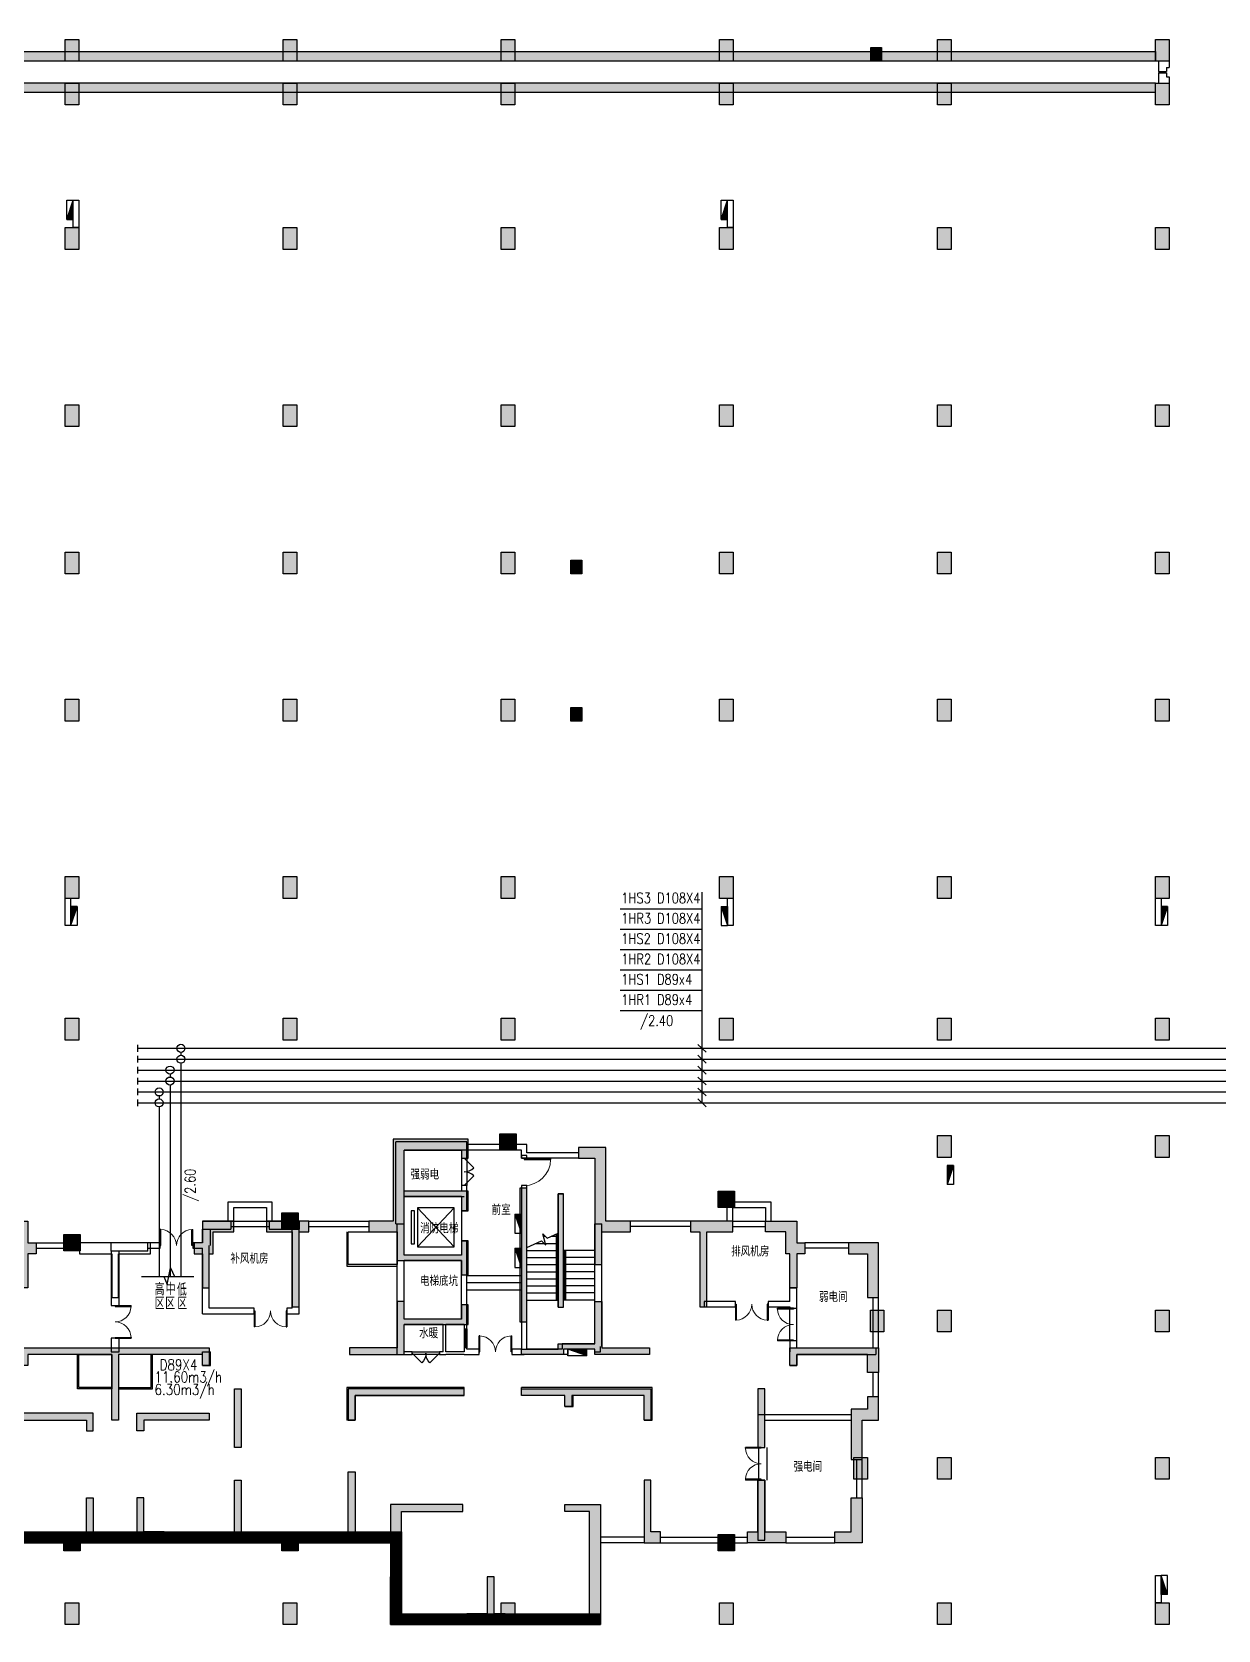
# Model space of a CAD drawing. Extents: x -1348811 to 123514, y -640545 to 749356.
# Drawn here: x -52104 to -8603, y 201427 to 260032 of the extents above; entities that cross this region are included whole.
import ezdxf

# ---------------------------------------------------------------- set-up
doc = ezdxf.new("R2010")
doc.units = 0
doc.header["$LTSCALE"] = 10
doc.header["$MEASUREMENT"] = 0
doc.linetypes.add('DASH', pattern=[0.35, 0.25, -0.1])
doc.layers.get('0').update_dxf_attribs({"linetype": 'CONTINUOUS'})
for name, color, linetype in [('ac-heat-gs', 9, 'CONTINUOUS'), ('AC-PIPE-DIM1', 20, 'CONTINUOUS'), ('COLU', 1, 'CONTINUOUS'), ('COLU_HATCH', 252, 'CONTINUOUS'), ('DIM_SYMB', 3, 'CONTINUOUS'), ('dxsqt', 1, 'CONTINUOUS'), ('jlq', 1, 'CONTINUOUS'), ('JPS-J-0', 6, 'CONTINUOUS'), ('JPS-WALL', 7, 'CONTINUOUS'), ('JPS-X-TEXT', 1, 'CONTINUOUS'), ('JPS-XHS', 7, 'CONTINUOUS'), ('jz', 121, 'CONTINUOUS'), ('PUB_HATCH', 9, 'CONTINUOUS'), ('STAIR', 9, 'CONTINUOUS'), ('TEXT', 7, 'CONTINUOUS'), ('wall', 8, 'CONTINUOUS'), ('WINDOW', 4, 'CONTINUOUS'), ('防火分区', 6, 'CONTINUOUS')]:
    doc.layers.add(name, color=color, linetype=linetype)
doc.layers.get('防火分区').off()
doc.styles.add('AC-TXT', font='tj-romans1.shx', dxfattribs={"width": 0.8})
doc.styles.add('K-HZ', font='tj-romans1.shx', dxfattribs={"width": 0.8, "bigfont": 'tj-hztxt1.shx'})
doc.styles.add('TEXT', font='tjromans.shx', dxfattribs={"width": 0.8, "height": 400, "bigfont": 'tjhztxt.shx'})

# ---------------------------------------------------------------- blocks, each defined once
blk = doc.blocks.new('zw')
at = {"layer": 'COLU_HATCH'}
for points in [[(23950, -88900), (24450, -88900), (24450, -89700), (23950, -89700)], [(31950, -88900), (32450, -88900), (32450, -89700), (31950, -89700)], [(39950, -88900), (40450, -88900), (40450, -89700), (39950, -89700)], [(47950, -88900), (48450, -88900), (48450, -89700), (47950, -89700)], [(55950, -88900), (56450, -88900), (56450, -89700), (55950, -89700)], [(63950, -88900), (64450, -88900), (64450, -89700), (63950, -89700)], [(53500, -89200), (53900, -89200), (53900, -89700), (53500, -89700)], [(23950, -90500), (24450, -90500), (24450, -91300), (23950, -91300)], [(31950, -90500), (32450, -90500), (32450, -91300), (31950, -91300)], [(39950, -90500), (40450, -90500), (40450, -91300), (39950, -91300)], [(47950, -90500), (48450, -90500), (48450, -91300), (47950, -91300)], [(55950, -90500), (56450, -90500), (56450, -91300), (55950, -91300)], [(63950, -90500), (64450, -90500), (64450, -91300), (63950, -91300)], [(23950, -95800), (24450, -95800), (24450, -96600), (23950, -96600)], [(31950, -95800), (32450, -95800), (32450, -96600), (31950, -96600)], [(39950, -95800), (40450, -95800), (40450, -96600), (39950, -96600)], [(47950, -95800), (48450, -95800), (48450, -96600), (47950, -96600)], [(55950, -95800), (56450, -95800), (56450, -96600), (55950, -96600)], [(63950, -95800), (64450, -95800), (64450, -96600), (63950, -96600)], [(23950, -102300), (24450, -102300), (24450, -103100), (23950, -103100)], [(31950, -102300), (32450, -102300), (32450, -103100), (31950, -103100)], [(39950, -102300), (40450, -102300), (40450, -103100), (39950, -103100)], [(47950, -102300), (48450, -102300), (48450, -103100), (47950, -103100)], [(55950, -102300), (56450, -102300), (56450, -103100), (55950, -103100)], [(63950, -102300), (64450, -102300), (64450, -103100), (63950, -103100)], [(23950, -107700), (24450, -107700), (24450, -108500), (23950, -108500)], [(31950, -107700), (32450, -107700), (32450, -108500), (31950, -108500)], [(39950, -107700), (40450, -107700), (40450, -108500), (39950, -108500)], [(47950, -107700), (48450, -107700), (48450, -108500), (47950, -108500)], [(55950, -107700), (56450, -107700), (56450, -108500), (55950, -108500)], [(63950, -107700), (64450, -107700), (64450, -108500), (63950, -108500)], [(42500, -108000), (42900, -108000), (42900, -108500), (42500, -108500)], [(23950, -113100), (24450, -113100), (24450, -113900), (23950, -113900)], [(31950, -113100), (32450, -113100), (32450, -113900), (31950, -113900)], [(39950, -113100), (40450, -113100), (40450, -113900), (39950, -113900)], [(47950, -113100), (48450, -113100), (48450, -113900), (47950, -113900)], [(55950, -113100), (56450, -113100), (56450, -113900), (55950, -113900)], [(63950, -113100), (64450, -113100), (64450, -113900), (63950, -113900)], [(42500, -113400), (42900, -113400), (42900, -113900), (42500, -113900)], [(23950, -119600), (24450, -119600), (24450, -120400), (23950, -120400)], [(31950, -119600), (32450, -119600), (32450, -120400), (31950, -120400)], [(39950, -119600), (40450, -119600), (40450, -120400), (39950, -120400)], [(47950, -119600), (48450, -119600), (48450, -120400), (47950, -120400)], [(55950, -119600), (56450, -119600), (56450, -120400), (55950, -120400)], [(63950, -119600), (64450, -119600), (64450, -120400), (63950, -120400)], [(23950, -124800), (24450, -124800), (24450, -125600), (23950, -125600)], [(31950, -124800), (32450, -124800), (32450, -125600), (31950, -125600)], [(39950, -124800), (40450, -124800), (40450, -125600), (39950, -125600)], [(47950, -124800), (48450, -124800), (48450, -125600), (47950, -125600)], [(55950, -124800), (56450, -124800), (56450, -125600), (55950, -125600)], [(63950, -124800), (64450, -124800), (64450, -125600), (63950, -125600)], [(39900, -129033), (40500, -129033), (40500, -129633), (39900, -129633)], [(55950, -129100), (56450, -129100), (56450, -129900), (55950, -129900)], [(63950, -129100), (64450, -129100), (64450, -129900), (63950, -129900)], [(47900, -131133), (48500, -131133), (48500, -131733), (47900, -131733)], [(31900, -131933), (32500, -131933), (32500, -132533), (31900, -132533)], [(23900, -132733), (24500, -132733), (24500, -133333), (23900, -133333)], [(53486, -135500), (53986, -135500), (53986, -136300), (53486, -136300)], [(55950, -135500), (56450, -135500), (56450, -136300), (55950, -136300)], [(63950, -135500), (64450, -135500), (64450, -136300), (63950, -136300)], [(52886, -140900), (53386, -140900), (53386, -141700), (52886, -141700)], [(55950, -140900), (56450, -140900), (56450, -141700), (55950, -141700)], [(63950, -140900), (64450, -140900), (64450, -141700), (63950, -141700)], [(23900, -143733), (24500, -143733), (24500, -144333), (23900, -144333)], [(31900, -143733), (32500, -143733), (32500, -144333), (31900, -144333)], [(47900, -143733), (48500, -143733), (48500, -144333), (47900, -144333)], [(23950, -146233), (24450, -146233), (24450, -147033), (23950, -147033)], [(31950, -146233), (32450, -146233), (32450, -147033), (31950, -147033)], [(39950, -146233), (40450, -146233), (40450, -147033), (39950, -147033)], [(47950, -146233), (48450, -146233), (48450, -147033), (47950, -147033)], [(55950, -146233), (56450, -146233), (56450, -147033), (55950, -147033)], [(63950, -146233), (64450, -146233), (64450, -147033), (63950, -147033)]]:
    blk.add_hatch(color=256, dxfattribs=at).paths.add_polyline_path(points)
at = {"layer": 'COLU'}
for points in [[(23950, -88900), (24450, -88900), (24450, -89700), (23950, -89700)], [(31950, -88900), (32450, -88900), (32450, -89700), (31950, -89700)], [(39950, -88900), (40450, -88900), (40450, -89700), (39950, -89700)], [(47950, -88900), (48450, -88900), (48450, -89700), (47950, -89700)], [(55950, -88900), (56450, -88900), (56450, -89700), (55950, -89700)], [(63950, -88900), (64450, -88900), (64450, -89700), (63950, -89700)], [(53500, -89200), (53900, -89200), (53900, -89700), (53500, -89700)], [(23950, -90500), (24450, -90500), (24450, -91300), (23950, -91300)], [(31950, -90500), (32450, -90500), (32450, -91300), (31950, -91300)], [(39950, -90500), (40450, -90500), (40450, -91300), (39950, -91300)], [(47950, -90500), (48450, -90500), (48450, -91300), (47950, -91300)], [(55950, -90500), (56450, -90500), (56450, -91300), (55950, -91300)], [(63950, -90500), (64450, -90500), (64450, -91300), (63950, -91300)], [(23950, -95800), (24450, -95800), (24450, -96600), (23950, -96600)], [(31950, -95800), (32450, -95800), (32450, -96600), (31950, -96600)], [(39950, -95800), (40450, -95800), (40450, -96600), (39950, -96600)], [(47950, -95800), (48450, -95800), (48450, -96600), (47950, -96600)], [(55950, -95800), (56450, -95800), (56450, -96600), (55950, -96600)], [(63950, -95800), (64450, -95800), (64450, -96600), (63950, -96600)], [(23950, -102300), (24450, -102300), (24450, -103100), (23950, -103100)], [(31950, -102300), (32450, -102300), (32450, -103100), (31950, -103100)], [(39950, -102300), (40450, -102300), (40450, -103100), (39950, -103100)], [(47950, -102300), (48450, -102300), (48450, -103100), (47950, -103100)], [(55950, -102300), (56450, -102300), (56450, -103100), (55950, -103100)], [(63950, -102300), (64450, -102300), (64450, -103100), (63950, -103100)], [(23950, -107700), (24450, -107700), (24450, -108500), (23950, -108500)], [(31950, -107700), (32450, -107700), (32450, -108500), (31950, -108500)], [(39950, -107700), (40450, -107700), (40450, -108500), (39950, -108500)], [(47950, -107700), (48450, -107700), (48450, -108500), (47950, -108500)], [(55950, -107700), (56450, -107700), (56450, -108500), (55950, -108500)], [(63950, -107700), (64450, -107700), (64450, -108500), (63950, -108500)], [(42500, -108000), (42900, -108000), (42900, -108500), (42500, -108500)], [(23950, -113100), (24450, -113100), (24450, -113900), (23950, -113900)], [(31950, -113100), (32450, -113100), (32450, -113900), (31950, -113900)], [(39950, -113100), (40450, -113100), (40450, -113900), (39950, -113900)], [(47950, -113100), (48450, -113100), (48450, -113900), (47950, -113900)], [(55950, -113100), (56450, -113100), (56450, -113900), (55950, -113900)], [(63950, -113100), (64450, -113100), (64450, -113900), (63950, -113900)], [(42500, -113400), (42900, -113400), (42900, -113900), (42500, -113900)], [(23950, -119600), (24450, -119600), (24450, -120400), (23950, -120400)], [(31950, -119600), (32450, -119600), (32450, -120400), (31950, -120400)], [(39950, -119600), (40450, -119600), (40450, -120400), (39950, -120400)], [(47950, -119600), (48450, -119600), (48450, -120400), (47950, -120400)], [(55950, -119600), (56450, -119600), (56450, -120400), (55950, -120400)], [(63950, -119600), (64450, -119600), (64450, -120400), (63950, -120400)], [(23950, -124800), (24450, -124800), (24450, -125600), (23950, -125600)], [(31950, -124800), (32450, -124800), (32450, -125600), (31950, -125600)], [(39950, -124800), (40450, -124800), (40450, -125600), (39950, -125600)], [(47950, -124800), (48450, -124800), (48450, -125600), (47950, -125600)], [(55950, -124800), (56450, -124800), (56450, -125600), (55950, -125600)], [(63950, -124800), (64450, -124800), (64450, -125600), (63950, -125600)], [(39900, -129033), (40500, -129033), (40500, -129633), (39900, -129633)], [(55950, -129100), (56450, -129100), (56450, -129900), (55950, -129900)], [(63950, -129100), (64450, -129100), (64450, -129900), (63950, -129900)], [(47900, -131133), (48500, -131133), (48500, -131733), (47900, -131733)], [(31900, -131933), (32500, -131933), (32500, -132533), (31900, -132533)], [(23900, -132733), (24500, -132733), (24500, -133333), (23900, -133333)], [(53486, -135500), (53986, -135500), (53986, -136300), (53486, -136300)], [(55950, -135500), (56450, -135500), (56450, -136300), (55950, -136300)], [(63950, -135500), (64450, -135500), (64450, -136300), (63950, -136300)], [(52886, -140900), (53386, -140900), (53386, -141700), (52886, -141700)], [(55950, -140900), (56450, -140900), (56450, -141700), (55950, -141700)], [(63950, -140900), (64450, -140900), (64450, -141700), (63950, -141700)], [(23900, -143733), (24500, -143733), (24500, -144333), (23900, -144333)], [(31900, -143733), (32500, -143733), (32500, -144333), (31900, -144333)], [(47900, -143733), (48500, -143733), (48500, -144333), (47900, -144333)], [(23950, -146233), (24450, -146233), (24450, -147033), (23950, -147033)], [(31950, -146233), (32450, -146233), (32450, -147033), (31950, -147033)], [(39950, -146233), (40450, -146233), (40450, -147033), (39950, -147033)], [(47950, -146233), (48450, -146233), (48450, -147033), (47950, -147033)], [(55950, -146233), (56450, -146233), (56450, -147033), (55950, -147033)], [(63950, -146233), (64450, -146233), (64450, -147033), (63950, -147033)]]:
    blk.add_lwpolyline(points, close=True, dxfattribs=at)
blk = doc.blocks.new('jlqq')
at = {"layer": 'PUB_HATCH'}
for points in [[(1505, -76271), (1155, -76271), (1155, -96915), (65105, -96915), (65105, -96565), (1505, -96565)], [(65105, -97715), (1155, -97715), (1155, -103515), (1155, -140248), (1505, -140248), (1505, -98065), (65105, -98065)]]:
    blk.add_hatch(color=256, dxfattribs=at).paths.add_polyline_path(points)
at = {"layer": 'jlq'}
for p, q in [((1505, -96565), (65105, -96565)), ((65105, -96565), (65105, -96915)), ((65105, -96915), (1155, -96915)), ((65205, -96915), (65205, -97290)), ((65505, -97140), (65605, -97140)), ((65505, -97140), (65505, -97290)), ((65605, -96915), (65605, -97140)), ((65105, -97715), (1155, -97715)), ((65105, -98065), (65105, -97715)), ((65205, -97290), (65505, -97290)), ((65205, -97340), (65505, -97340)), ((65205, -97340), (65205, -97715)), ((65505, -97340), (65505, -97490)), ((65505, -97490), (65605, -97490)), ((65605, -97490), (65605, -97715)), ((65105, -98065), (1505, -98065))]:
    blk.add_line(p, q, dxfattribs=at)
blk = doc.blocks.new('DTTT')
at = {"layer": 'jz'}
for p, q in [((748, -792), (-748, 792)), ((-748, -792), (748, 792))]:
    blk.add_line(p, q, dxfattribs=at)
for points in [[(-1003, -673), (-1003, 673), (-871, 673), (-871, -673)], [(-748, -792), (-748, 792), (748, 792), (748, -792)]]:
    blk.add_lwpolyline(points, close=True, dxfattribs=at)
blk = doc.blocks.new('DXHS')
at = {"layer": 'JPS-XHS'}
blk.add_hatch(color=256, dxfattribs=at).paths.add_polyline_path([(-350, 240), (-350, 0), (350, 0)])
at = {"layer": 'JPS-XHS', "linetype": 'Continuous'}
for p, q in [((-350, 240), (-350, 0)), ((-350, 240), (350, 240)), ((-350, 0), (350, 0)), ((350, 240), (350, 0))]:
    blk.add_line(p, q, dxfattribs=at)
at = {"layer": 'JPS-XHS'}
blk.add_line((-350, 240), (350, 0), dxfattribs=at)
blk = doc.blocks.new('A$C154042D1')
at = {"layer": 'JPS-XHS'}
for p, rotation in [((13000, -2800), 270), ((13000, -4050), 270), ((44850, -7400), 180)]:
    blk.add_blockref('DXHS', p, dxfattribs=dict(at, rotation=rotation))
at = {"layer": 'JPS-XHS', "xscale": -1}
for p, rotation in [((42800, -2800), 90), ((42800, -4050), 90), ((10950, -7400), 180)]:
    blk.add_blockref('DXHS', p, dxfattribs=dict(at, rotation=rotation))
blk = doc.blocks.new('D-JG--1F')
at = {"layer": 'PUB_HATCH'}
h = blk.add_hatch(color=256, dxfattribs=at)
h.paths.add_polyline_path([(21450, -10000), (19050, -10000), (19050, -10400), (18800, -10400), (18800, -9750), (21450, -9750)])
h.paths.add_polyline_path([(30950, -400), (30950, 300), (28200, 300), (28200, -2700), (27300, -2700), (27300, -3100), (28350, -3100), (28350, -4150), (30700, -4150), (30700, -4675), (30950, -4675), (30950, -3425), (30700, -3425), (30700, -3950), (28600, -3950), (28600, -1800), (30700, -1800), (30700, -2325), (30950, -2325), (30950, -1600), (28600, -1600), (28600, -100), (30700, -100), (30700, -400)])
h.paths.add_polyline_path([(35600, -7600), (35600, -7400), (34450, -7400), (34450, -7600), (32900, -7600), (32900, -7400), (34250, -7400), (34250, -7200), (35600, -7200), (35600, -5650), (35850, -5650), (35850, -7350), (37600, -7350), (37600, -7600)])
h.paths.add_polyline_path([(24750, -3100), (25100, -3100), (25100, -2700), (23550, -2700), (23550, -3100), (24500, -3100), (24500, -5850), (24750, -5850)])
h.paths.add_polyline_path([(39100, -2700), (39100, -3100), (39450, -3100), (39450, -5850), (39700, -5850), (39700, -3100), (40650, -3100), (40650, -2700)])
h.paths.add_polyline_path([(37650, -8850), (37650, -10000), (37400, -10000), (37400, -9100), (34750, -9100), (34750, -9500), (34500, -9500), (34500, -9100), (32900, -9100), (32900, -8850)])
h.paths.add_polyline_path([(42750, -7350), (46000, -7350), (46000, -8250), (45600, -8250), (45600, -7600), (43000, -7600), (43000, -8000), (42750, -8000)])
h.paths.add_polyline_path([(19800, -14100), (19050, -14100), (19050, -12850), (18800, -12850), (18800, -14500), (19800, -14500)])
h.paths.add_polyline_path([(22625, -14100), (23000, -14100), (23000, -14500), (21600, -14500), (21600, -14100), (22375, -14100), (22375, -12200), (22625, -12200)])
h.paths.add_polyline_path([(26800, -14500), (26200, -14500), (26200, -14100), (26550, -14100), (26550, -11900), (26800, -11900)])
h.paths.add_polyline_path([(22625, -11000), (22375, -11000), (22375, -8850), (22625, -8850)])
h.paths.add_polyline_path([(29100, -17100), (29100, -17500), (28100, -17500), (28100, -15750), (28500, -15750), (28500, -17100)])
h.paths.add_polyline_path([(32300, -17100), (31900, -17100), (31900, -15750), (31650, -15750), (31650, -17100), (30900, -17100), (30900, -17500), (32300, -17500)])
h.paths.add_polyline_path([(35800, -17500), (35100, -17500), (35100, -17100), (35400, -17100), (35400, -13350), (34500, -13350), (34500, -13100), (35800, -13100)])
h.paths.add_polyline_path([(28100, -14500), (28500, -14500), (28500, -13350), (30750, -13350), (30750, -13100), (28100, -13100)])
h.paths.add_polyline_path([(26800, -10000), (26800, -9100), (30800, -9100), (30800, -8850), (26550, -8850), (26550, -10000)])
h.paths.add_polyline_path([(28350, -5650), (28350, -7350), (26600, -7350), (26600, -7600), (28600, -7600), (28600, -6500), (30950, -6500), (30950, -6500), (30950, -5775), (30700, -5775), (30700, -6300), (28600, -6300), (28600, -5650)])
h.paths.add_polyline_path([(33100, -1500), (32850, -1500), (32850, -6400), (33100, -6400)])
h.paths.add_polyline_path([(35600, -400), (35600, -4300), (35850, -4300), (35850, -3100), (36900, -3100), (36900, -2700), (36000, -2700), (36000, 0), (35000, 0), (35000, -400)])
h.paths.add_polyline_path([(38000, -14100), (37650, -14100), (37650, -12200), (37400, -12200), (37400, -14500), (38000, -14500)])
h.paths.add_polyline_path([(41575, -8850), (41575, -11000), (41825, -11000), (41825, -8850)])
h.paths.add_polyline_path([(42600, -14100), (42600, -14500), (41200, -14500), (41200, -14100), (41575, -14100), (41575, -12200), (41825, -12200), (41825, -14100)])
h.paths.add_polyline_path([(45000, -14100), (45000, -12850), (45400, -12850), (45400, -14500), (44400, -14500), (44400, -14100)])
h.paths.add_polyline_path([(45600, -9150), (45600, -9600), (45000, -9600), (45000, -10000), (45000, -10000), (45000, -11450), (45400, -11450), (45400, -10000), (46000, -10000), (46000, -9150)])
h.paths.add_polyline_path([(45600, -3900), (45600, -5500), (46000, -5500), (46000, -3500), (44900, -3500), (44900, -3900)])
h.paths.add_polyline_path([(34250, -1700), (34250, -5860), (34450, -5860), (34450, -1700)])
h.paths.add_polyline_path([(34250, -1700), (34250, -5860), (34450, -5860), (34450, -1700)])
h.paths.add_polyline_path([(14550, -7350), (21450, -7350), (21450, -8000), (21200, -8000), (21200, -7600), (18125, -7600), (18125, -10000), (17875, -10000), (17875, -7600), (14800, -7600), (14800, -8000), (14550, -8000)])
h.paths.add_polyline_path([(14550, -10000), (16950, -10000), (16950, -10400), (17200, -10400), (17200, -9750), (14550, -9750)])
h.paths.add_polyline_path([(5050, -400), (5050, 300), (7800, 300), (7800, -2700), (8700, -2700), (8700, -3100), (7650, -3100), (7650, -4150), (5300, -4150), (5300, -4675), (5050, -4675), (5050, -3425), (5300, -3425), (5300, -3950), (7400, -3950), (7400, -1800), (5300, -1800), (5300, -2325), (5050, -2325), (5050, -1600), (7400, -1600), (7400, -100), (5300, -100), (5300, -400)])
h.paths.add_polyline_path([(400, -7600), (400, -7400), (1550, -7400), (1550, -7600), (3100, -7600), (3100, -7400), (1750, -7400), (1750, -7200), (400, -7200), (400, -5650), (150, -5650), (150, -7350), (-1600, -7350), (-1600, -7600)])
h.paths.add_polyline_path([(11250, -3100), (10900, -3100), (10900, -2700), (12450, -2700), (12450, -3100), (11500, -3100), (11500, -5850), (11250, -5850)])
h.paths.add_polyline_path([(-3100, -2700), (-3100, -3100), (-3450, -3100), (-3450, -5850), (-3700, -5850), (-3700, -3100), (-4650, -3100), (-4650, -2700)])
h.paths.add_polyline_path([(-1650, -8850), (-1650, -10000), (-1400, -10000), (-1400, -9100), (1250, -9100), (1250, -9500), (1500, -9500), (1500, -9100), (3100, -9100), (3100, -8850)])
h.paths.add_polyline_path([(-6750, -7350), (-10000, -7350), (-10000, -8250), (-9600, -8250), (-9600, -7600), (-7000, -7600), (-7000, -8000), (-6750, -8000)])
h.paths.add_polyline_path([(16200, -14100), (16950, -14100), (16950, -12850), (17200, -12850), (17200, -14500), (16200, -14500)])
h.paths.add_polyline_path([(13375, -14100), (13000, -14100), (13000, -14500), (14400, -14500), (14400, -14100), (13625, -14100), (13625, -12200), (13375, -12200)])
h.paths.add_polyline_path([(9200, -14500), (9800, -14500), (9800, -14100), (9450, -14100), (9450, -11900), (9200, -11900)])
h.paths.add_polyline_path([(13375, -11000), (13625, -11000), (13625, -8850), (13375, -8850)])
h.paths.add_polyline_path([(6900, -17100), (6900, -17500), (7900, -17500), (7900, -15750), (7500, -15750), (7500, -17100)])
h.paths.add_polyline_path([(3700, -17100), (4100, -17100), (4100, -15750), (4350, -15750), (4350, -17100), (5100, -17100), (5100, -17500), (3700, -17500)])
h.paths.add_polyline_path([(200, -17500), (900, -17500), (900, -17100), (600, -17100), (600, -13350), (1500, -13350), (1500, -13100), (200, -13100)])
h.paths.add_polyline_path([(7900, -14500), (7500, -14500), (7500, -13350), (5250, -13350), (5250, -13100), (7900, -13100)])
h.paths.add_polyline_path([(9200, -10000), (9200, -9100), (5200, -9100), (5200, -8850), (9450, -8850), (9450, -10000)])
h.paths.add_polyline_path([(7650, -5650), (7650, -7350), (9400, -7350), (9400, -7600), (7400, -7600), (7400, -6500), (5050, -6500), (5050, -6500), (5050, -5775), (5300, -5775), (5300, -6300), (7400, -6300), (7400, -5650)])
h.paths.add_polyline_path([(2900, -1500), (3150, -1500), (3150, -6400), (2900, -6400)])
h.paths.add_polyline_path([(400, -400), (400, -4300), (150, -4300), (150, -3100), (-900, -3100), (-900, -2700), (0, -2700), (0, 0), (1000, 0), (1000, -400)])
h.paths.add_polyline_path([(-2000, -14100), (-1650, -14100), (-1650, -12200), (-1400, -12200), (-1400, -14500), (-2000, -14500)])
h.paths.add_polyline_path([(-5575, -8850), (-5575, -11000), (-5825, -11000), (-5825, -8850)])
h.paths.add_polyline_path([(-6600, -14100), (-6600, -14500), (-5200, -14500), (-5200, -14100), (-5575, -14100), (-5575, -12200), (-5825, -12200), (-5825, -14100)])
h.paths.add_polyline_path([(-9000, -14100), (-9000, -12850), (-9400, -12850), (-9400, -14500), (-8400, -14500), (-8400, -14100)])
h.paths.add_polyline_path([(-9600, -9150), (-9600, -9600), (-9000, -9600), (-9000, -10000), (-9000, -10000), (-9000, -11450), (-9400, -11450), (-9400, -10000), (-10000, -10000), (-10000, -9150)])
h.paths.add_polyline_path([(-9600, -3900), (-9600, -5500), (-10000, -5500), (-10000, -3500), (-8900, -3500), (-8900, -3900)])
h.paths.add_polyline_path([(1750, -1700), (1750, -5860), (1550, -5860), (1550, -1700)])
h.paths.add_polyline_path([(1750, -1700), (1750, -5860), (1550, -5860), (1550, -1700)])
edge = h.paths.add_edge_path(flags=17)
edge.add_line((17875, -5500), (18125, -5500))
edge.add_line((18125, -5500), (18125, -3900))
edge.add_line((18125, -3900), (19300, -3900))
edge.add_line((19300, -3900), (19300, -3500))
edge.add_line((19300, -3500), (16700, -3500))
edge.add_line((16700, -3500), (16700, -3900))
edge.add_line((16700, -3900), (17875, -3900))
edge.add_line((17875, -3900), (17875, -5500))
edge.add_line((17875, -5500), (18125, -5500))
h.paths.add_polyline_path([(17875, -5500), (18125, -5500), (18125, -3900), (19300, -3900), (19300, -3500), (16700, -3500), (16700, -3900), (17875, -3900)], flags=17)
edge = h.paths.add_edge_path()
edge.add_line((21600, -3100), (22350, -3100))
edge.add_line((22350, -3100), (22350, -2700))
edge.add_line((22350, -2700), (21200, -2700))
edge.add_line((21200, -2700), (21200, -3500))
edge.add_line((21200, -3500), (20900, -3500))
edge.add_line((20900, -3500), (20900, -3900))
edge.add_line((20900, -3900), (21200, -3900))
edge.add_line((21200, -3900), (21200, -5150))
edge.add_line((21200, -5150), (21450, -5150))
edge.add_line((21450, -5150), (21450, -3900))
edge.add_line((21450, -3900), (21600, -3900))
edge.add_line((21600, -3900), (21600, -3100))
edge.add_line((42600, -3100), (41850, -3100))
edge.add_line((41850, -3100), (41850, -2700))
edge.add_line((41850, -2700), (43000, -2700))
edge.add_line((43000, -2700), (43000, -3500))
edge.add_line((43000, -3500), (43300, -3500))
edge.add_line((43300, -3500), (43300, -3900))
edge.add_line((43300, -3900), (43000, -3900))
edge.add_line((43000, -3900), (43000, -5150))
edge.add_line((43000, -5150), (42750, -5150))
edge.add_line((42750, -5150), (42750, -3900))
edge.add_line((42750, -3900), (42600, -3900))
edge.add_line((42600, -3900), (42600, -3100))
edge.add_line((14400, -3100), (13650, -3100))
edge.add_line((13650, -3100), (13650, -2700))
edge.add_line((13650, -2700), (14800, -2700))
edge.add_line((14800, -2700), (14800, -3500))
edge.add_line((14800, -3500), (15100, -3500))
edge.add_line((15100, -3500), (15100, -3900))
edge.add_line((15100, -3900), (14800, -3900))
edge.add_line((14800, -3900), (14800, -5150))
edge.add_line((14800, -5150), (14550, -5150))
edge.add_line((14550, -5150), (14550, -3900))
edge.add_line((14550, -3900), (14400, -3900))
edge.add_line((14400, -3900), (14400, -3100))
edge.add_line((-6600, -3100), (-5850, -3100))
edge.add_line((-5850, -3100), (-5850, -2700))
edge.add_line((-5850, -2700), (-7000, -2700))
edge.add_line((-7000, -2700), (-7000, -3500))
edge.add_line((-7000, -3500), (-7300, -3500))
edge.add_line((-7300, -3500), (-7300, -3900))
edge.add_line((-7300, -3900), (-7000, -3900))
edge.add_line((-7000, -3900), (-7000, -5150))
edge.add_line((-7000, -5150), (-6750, -5150))
edge.add_line((-6750, -5150), (-6750, -3900))
edge.add_line((-6750, -3900), (-6600, -3900))
edge.add_line((-6600, -3900), (-6600, -3100))
for points in [[(1750, -1700), (1550, -1700), (1550, -5860), (1750, -5860)], [(34450, -1700), (34250, -1700), (34250, -5860), (34450, -5860)], [(-5850, -3100), (-5850, -2700), (-7000, -2700), (-7000, -3500), (-7300, -3500), (-7300, -3900), (-7000, -3900), (-7000, -5150), (-6750, -5150), (-6750, -3900), (-6600, -3900), (-6600, -3100)], [(14400, -3900), (14550, -3900), (14550, -5150), (14800, -5150), (14800, -3900), (15100, -3900), (15100, -3500), (14800, -3500), (14800, -2700), (13650, -2700), (13650, -3100), (14400, -3100)], [(22350, -3100), (22350, -2700), (21200, -2700), (21200, -3500), (20900, -3500), (20900, -3900), (21200, -3900), (21200, -5150), (21450, -5150), (21450, -3900), (21600, -3900), (21600, -3100)], [(42600, -3900), (42750, -3900), (42750, -5150), (43000, -5150), (43000, -3900), (43300, -3900), (43300, -3500), (43000, -3500), (43000, -2700), (41850, -2700), (41850, -3100), (42600, -3100)]]:
    blk.add_hatch(color=256, dxfattribs=at).paths.add_polyline_path(points)
at = {"layer": 'dxsqt'}
for points in [[(400, -400), (400, -4300), (150, -4300), (150, -3100), (-900, -3100), (-900, -2700), (0, -2700), (0, 0), (1000, 0), (1000, -400), (400, -400)], [(5050, -400), (5050, 300), (7800, 300), (7800, -2700), (8700, -2700), (8700, -3100), (7650, -3100), (7650, -4150), (5300, -4150), (5300, -4675), (5050, -4675), (5050, -3425), (5300, -3425), (5300, -3950), (7400, -3950), (7400, -1800), (5300, -1800), (5300, -2325), (5050, -2325), (5050, -1600), (7400, -1600), (7400, -100), (5300, -100), (5300, -400), (5050, -400)], [(30950, -400), (30950, 300), (28200, 300), (28200, -2700), (27300, -2700), (27300, -3100), (28350, -3100), (28350, -4150), (30700, -4150), (30700, -4675), (30950, -4675), (30950, -3425), (30700, -3425), (30700, -3950), (28600, -3950), (28600, -1800), (30700, -1800), (30700, -2325), (30950, -2325), (30950, -1600), (28600, -1600), (28600, -100), (30700, -100), (30700, -400), (30950, -400)], [(35600, -400), (35600, -4300), (35850, -4300), (35850, -3100), (36900, -3100), (36900, -2700), (36000, -2700), (36000, 0), (35000, 0), (35000, -400), (35600, -400)], [(-6600, -3100), (-5850, -3100), (-5850, -2700), (-7000, -2700), (-7000, -3500), (-7300, -3500), (-7300, -3900), (-7000, -3900), (-7000, -5150), (-6750, -5150), (-6750, -3900), (-6600, -3900), (-6600, -3100)], [(-3100, -2700), (-3100, -3100), (-3450, -3100), (-3450, -5850), (-3700, -5850), (-3700, -3100), (-4650, -3100), (-4650, -2700), (-3100, -2700)], [(11250, -3100), (10900, -3100), (10900, -2700), (12450, -2700), (12450, -3100), (11500, -3100), (11500, -5850), (11250, -5850), (11250, -3100)], [(14400, -3100), (13650, -3100), (13650, -2700), (14800, -2700), (14800, -3500), (15100, -3500), (15100, -3900), (14800, -3900), (14800, -5150), (14550, -5150), (14550, -3900), (14400, -3900), (14400, -3100)], [(21600, -3100), (22350, -3100), (22350, -2700), (21200, -2700), (21200, -3500), (20900, -3500), (20900, -3900), (21200, -3900), (21200, -5150), (21450, -5150), (21450, -3900), (21600, -3900), (21600, -3100)], [(24750, -3100), (25100, -3100), (25100, -2700), (23550, -2700), (23550, -3100), (24500, -3100), (24500, -5850), (24750, -5850), (24750, -3100)], [(39100, -2700), (39100, -3100), (39450, -3100), (39450, -5850), (39700, -5850), (39700, -3100), (40650, -3100), (40650, -2700), (39100, -2700)], [(42600, -3100), (41850, -3100), (41850, -2700), (43000, -2700), (43000, -3500), (43300, -3500), (43300, -3900), (43000, -3900), (43000, -5150), (42750, -5150), (42750, -3900), (42600, -3900), (42600, -3100)], [(-9600, -3900), (-9600, -5500), (-10000, -5500), (-10000, -3500), (-8900, -3500), (-8900, -3900), (-9600, -3900)], [(17875, -5500), (18125, -5500), (18125, -3900), (19300, -3900), (19300, -3500), (16700, -3500), (16700, -3900), (17875, -3900), (17875, -5500), (18125, -5500)], [(45600, -3900), (45600, -5500), (46000, -5500), (46000, -3500), (44900, -3500), (44900, -3900), (45600, -3900)], [(7650, -5650), (7650, -7350), (9400, -7350), (9400, -7600), (7400, -7600), (7400, -6500), (5050, -6500), (5050, -6500), (5050, -6500), (5050, -5775), (5300, -5775), (5300, -6300), (7400, -6300), (7400, -5650), (7650, -5650)], [(28350, -5650), (28350, -7350), (26600, -7350), (26600, -7600), (28600, -7600), (28600, -6500), (30950, -6500), (30950, -6500), (30950, -6500), (30950, -5775), (30700, -5775), (30700, -6300), (28600, -6300), (28600, -5650), (28350, -5650)], [(-6750, -7350), (-10000, -7350), (-10000, -8250), (-9600, -8250), (-9600, -7600), (-7000, -7600), (-7000, -8000), (-6750, -8000), (-6750, -7350)], [(14550, -7350), (21450, -7350), (21450, -8000), (21200, -8000), (21200, -7600), (18125, -7600), (18125, -10000), (17875, -10000), (17875, -7600), (14800, -7600), (14800, -8000), (14550, -8000), (14550, -7350)], [(42750, -7350), (46000, -7350), (46000, -8250), (45600, -8250), (45600, -7600), (43000, -7600), (43000, -8000), (42750, -8000), (42750, -7350)], [(-9600, -9150), (-9600, -9600), (-9000, -9600), (-9000, -10000), (-9000, -10000), (-9000, -11450), (-9400, -11450), (-9400, -10000), (-10000, -10000), (-10000, -9150), (-9600, -9150)], [(-1650, -8850), (-1650, -10000), (-1400, -10000), (-1400, -9100), (1250, -9100), (1250, -9500), (1500, -9500), (1500, -9100), (3100, -9100), (3100, -8850), (-1650, -8850)], [(37650, -8850), (37650, -10000), (37400, -10000), (37400, -9100), (34750, -9100), (34750, -9500), (34500, -9500), (34500, -9100), (32900, -9100), (32900, -8850), (37650, -8850)], [(45600, -9150), (45600, -9600), (45000, -9600), (45000, -10000), (45000, -10000), (45000, -11450), (45400, -11450), (45400, -10000), (46000, -10000), (46000, -9150), (45600, -9150)], [(-6600, -14100), (-6600, -14500), (-5200, -14500), (-5200, -14100), (-5575, -14100), (-5575, -12200), (-5825, -12200), (-5825, -14100), (-6600, -14100)], [(9200, -14500), (9800, -14500), (9800, -14100), (9450, -14100), (9450, -11900), (9200, -11900), (9200, -14500)], [(13375, -14100), (13000, -14100), (13000, -14500), (14400, -14500), (14400, -14100), (13625, -14100), (13625, -12200), (13375, -12200), (13375, -14100)], [(22625, -14100), (23000, -14100), (23000, -14500), (21600, -14500), (21600, -14100), (22375, -14100), (22375, -12200), (22625, -12200), (22625, -14100)], [(26800, -14500), (26200, -14500), (26200, -14100), (26550, -14100), (26550, -11900), (26800, -11900), (26800, -14500)], [(42600, -14100), (42600, -14500), (41200, -14500), (41200, -14100), (41575, -14100), (41575, -12200), (41825, -12200), (41825, -14100), (42600, -14100)], [(-9000, -14100), (-9000, -12850), (-9400, -12850), (-9400, -14500), (-8400, -14500), (-8400, -14100), (-9000, -14100)], [(16200, -14100), (16950, -14100), (16950, -12850), (17200, -12850), (17200, -14500), (16200, -14500), (16200, -14100)], [(19800, -14100), (19050, -14100), (19050, -12850), (18800, -12850), (18800, -14500), (19800, -14500), (19800, -14100)], [(45000, -14100), (45000, -12850), (45400, -12850), (45400, -14500), (44400, -14500), (44400, -14100), (45000, -14100)], [(200, -17500), (900, -17500), (900, -17100), (600, -17100), (600, -13350), (1500, -13350), (1500, -13100), (200, -13100), (200, -17500)], [(7900, -14500), (7500, -14500), (7500, -13350), (5250, -13350), (5250, -13100), (7900, -13100), (7900, -14500)], [(28100, -14500), (28500, -14500), (28500, -13350), (30750, -13350), (30750, -13100), (28100, -13100), (28100, -14500)], [(35800, -17500), (35100, -17500), (35100, -17100), (35400, -17100), (35400, -13350), (34500, -13350), (34500, -13100), (35800, -13100), (35800, -17500)], [(3700, -17100), (4100, -17100), (4100, -15750), (4350, -15750), (4350, -17100), (5100, -17100), (5100, -17500), (3700, -17500), (3700, -17100)], [(6900, -17100), (6900, -17500), (7900, -17500), (7900, -15750), (7500, -15750), (7500, -17100), (6900, -17100)], [(29100, -17100), (29100, -17500), (28100, -17500), (28100, -15750), (28500, -15750), (28500, -17100), (29100, -17100)], [(32300, -17100), (31900, -17100), (31900, -15750), (31650, -15750), (31650, -17100), (30900, -17100), (30900, -17500), (32300, -17500), (32300, -17100)]]:
    blk.add_lwpolyline(points, dxfattribs=at)
for points in [[(1750, -1700), (1750, -5860), (1550, -5860), (1550, -1700)], [(1750, -1700), (1750, -5860), (1550, -5860), (1550, -1700)], [(2900, -1500), (3150, -1500), (3150, -6400), (2900, -6400)], [(33100, -1500), (32850, -1500), (32850, -6400), (33100, -6400)], [(34250, -1700), (34250, -5860), (34450, -5860), (34450, -1700)], [(34250, -1700), (34250, -5860), (34450, -5860), (34450, -1700)], [(400, -7600), (400, -7400), (1550, -7400), (1550, -7600), (3100, -7600), (3100, -7400), (1750, -7400), (1750, -7200), (400, -7200), (400, -5650), (150, -5650), (150, -7350), (-1600, -7350), (-1600, -7600)], [(35600, -7600), (35600, -7400), (34450, -7400), (34450, -7600), (32900, -7600), (32900, -7400), (34250, -7400), (34250, -7200), (35600, -7200), (35600, -5650), (35850, -5650), (35850, -7350), (37600, -7350), (37600, -7600)], [(-5575, -8850), (-5575, -11000), (-5825, -11000), (-5825, -8850)], [(9200, -10000), (9200, -9100), (5200, -9100), (5200, -8850), (9450, -8850), (9450, -10000)], [(13375, -11000), (13625, -11000), (13625, -8850), (13375, -8850)], [(22625, -11000), (22375, -11000), (22375, -8850), (22625, -8850)], [(26800, -10000), (26800, -9100), (30800, -9100), (30800, -8850), (26550, -8850), (26550, -10000)], [(41575, -8850), (41575, -11000), (41825, -11000), (41825, -8850)], [(14550, -10000), (16950, -10000), (16950, -10400), (17200, -10400), (17200, -9750), (14550, -9750)], [(21450, -10000), (19050, -10000), (19050, -10400), (18800, -10400), (18800, -9750), (21450, -9750)], [(-2000, -14100), (-1650, -14100), (-1650, -12200), (-1400, -12200), (-1400, -14500), (-2000, -14500)], [(38000, -14100), (37650, -14100), (37650, -12200), (37400, -12200), (37400, -14500), (38000, -14500)]]:
    blk.add_lwpolyline(points, close=True, dxfattribs=at)
blk = doc.blocks.new('$DorLib2D$00000116')
at = {"color": 0}
for p, q in [((-0.5, 0), (-0.146, 0.354)), ((0.5, 0), (0.146, 0.354))]:
    blk.add_line(p, q, dxfattribs=at)
for centre, start, end in [((-0.5, 0), 0, 45), ((0.5, 0), 135, 180)]:
    blk.add_arc(centre, 0.5, start, end, dxfattribs=at)
blk = doc.blocks.new('$WINLIB2D$00000001')
for p, q in [((-0.5, 0.5), (0.5, 0.5)), ((-0.5, 0.5), (-0.5, -0.5)), ((0.5, 0.167), (-0.5, 0.167)), ((0.5, -0.5), (0.5, 0.5)), ((0.5, -0.167), (-0.5, -0.167)), ((-0.5, -0.5), (0.5, -0.5))]:
    blk.add_line(p, q)
blk = doc.blocks.new('$DorLib2D$00000002')
for p, q in [((-0.5, 0), (-0.5, 0.4875)), ((-0.475, 0.4875), (-0.5, 0.4875)), ((-0.475, 0), (-0.475, 0.4875)), ((0.475, 0), (0.475, 0.4875)), ((0.475, 0.4875), (0.5, 0.4875)), ((0.5, 0), (0.5, 0.4875)), ((-0.5, 0), (-0.475, 0)), ((0.5, 0), (0.475, 0))]:
    blk.add_line(p, q)
at = {"lineweight": 13}
for centre, start, end in [((-0.4875, 0), 0, 88.53072), ((0.4875, 0), 91.46928, 180)]:
    blk.add_arc(centre, 0.4875, start, end, dxfattribs=at)
blk = doc.blocks.new('$DorLib2D$00000001')
for p, q in [((0.45, 0.975), (0.5, 0.975)), ((0.45, 0), (0.45, 0.975)), ((0.5, 0), (0.5, 0.975)), ((0.5, 0), (0.45, 0))]:
    blk.add_line(p, q)
at = {"lineweight": 13}
blk.add_arc((0.475, 0), 0.975, 91.46928, 180, dxfattribs=at)
blk = doc.blocks.new('zzzz')
at = {"layer": 'DIM_SYMB'}
blk.add_lwpolyline([(16686, -151191), (17223, -150949), (17379, -151109), (17274, -150695), (17428, -150856), (17836, -150671)], dxfattribs=at)
for points in [[(17226, -153121, 0, 0, 0), (17226, -151453, 80, 0, 0), (17226, -151153, 0, 0, 0)], [(3929, -152538, 0, 0, 0), (3929, -152075, 80, 0, 0), (3929, -151775, 0, 0, 0)], [(18646, -151301, 0, 0, 0), (18646, -152821, 80, 0, 0), (18646, -153121, 0, 0, 0)]]:
    blk.add_lwpolyline(points, format="xyseb", dxfattribs=at)
at = {"layer": 'JPS-J-0'}
blk.add_lwpolyline([(10086, -150621), (10086, -151871), (11936, -151871)], dxfattribs=at)
at = {"layer": 'JPS-J-0', "linetype": 'DASH'}
for points in [[(11936, -150621), (11936, -151821), (10136, -151821), (10136, -150621)], [(261, -155121), (1461, -155121), (1461, -156321), (261, -156321)], [(2911, -155121), (1711, -155121), (1711, -156321), (2911, -156321)]]:
    blk.add_lwpolyline(points, close=True, dxfattribs=at)
at = {"layer": 'JPS-J-0'}
for points in [[(211, -155121), (1461, -155121), (1461, -156371), (211, -156371)], [(2961, -155121), (1711, -155121), (1711, -156371), (2961, -156371)]]:
    blk.add_lwpolyline(points, close=True, dxfattribs=at)
at = {"layer": 'PUB_HATCH', "const_width": 400}
blk.add_lwpolyline([(-8714, -165021), (-8714, -161821), (11886, -161821), (11886, -164821), (19386, -164821)], dxfattribs=at)
at = {"layer": 'STAIR'}
for p, q in [((14286, -149846), (14286, -150946)), ((17019, -151041), (17766, -151041)), ((17296, -150781), (17356, -150781)), ((17594, -150781), (17766, -150781)), ((17766, -150703), (17766, -153121)), ((17806, -150685), (17806, -153121)), ((17806, -150781), (17836, -150781)), ((17806, -151041), (17836, -151041)), ((16686, -151301), (17766, -151301)), ((16686, -151561), (17766, -151561)), ((17806, -151301), (17836, -151301)), ((17806, -151561), (17836, -151561)), ((18066, -151301), (18036, -151301)), ((18066, -151561), (18036, -151561)), ((18066, -151561), (18036, -151561)), ((18066, -151301), (18066, -153121)), ((18106, -151301), (18066, -151301)), ((18106, -151561), (18066, -151561)), ((18106, -151301), (18106, -153121)), ((19186, -151301), (18106, -151301)), ((19186, -151561), (18106, -151561)), ((14486, -152221), (16486, -152221)), ((16686, -151821), (17766, -151821)), ((16686, -152081), (17766, -152081)), ((16686, -152341), (17766, -152341)), ((17806, -151821), (17836, -151821)), ((17806, -152081), (17836, -152081)), ((17806, -152341), (17836, -152341)), ((18066, -151821), (18036, -151821)), ((18066, -152081), (18036, -152081)), ((18066, -152081), (18036, -152081)), ((18066, -152341), (18036, -152341)), ((18106, -152081), (18066, -152081)), ((19186, -151821), (18106, -151821)), ((19186, -152081), (18106, -152081)), ((19186, -152341), (18106, -152341)), ((14486, -152481), (16486, -152481)), ((14486, -152741), (16486, -152741)), ((16686, -152601), (17766, -152601)), ((16686, -152861), (17766, -152861)), ((17806, -152601), (17836, -152601)), ((17806, -152861), (17836, -152861)), ((18066, -152601), (18036, -152601)), ((18066, -152601), (18036, -152601)), ((18066, -152861), (18036, -152861)), ((19186, -152601), (18106, -152601)), ((19186, -152861), (18106, -152861)), ((16686, -153121), (17836, -153121)), ((19186, -153121), (18036, -153121))]:
    blk.add_line(p, q, dxfattribs=at)
at = {"layer": 'wall'}
for p, q in [((11886, -149221), (11886, -147321)), ((14486, -147321), (11886, -147321)), ((12186, -149221), (12186, -147621)), ((14486, -147621), (12186, -147621)), ((14286, -147621), (14286, -147921)), ((14486, -147621), (14486, -147321)), ((14486, -147921), (14486, -147621)), ((16686, -147421), (14536, -147421)), ((16486, -147621), (14536, -147621)), ((16486, -147921), (16486, -147621)), ((16686, -147721), (16686, -147421)), ((14286, -147921), (14486, -147921)), ((16486, -147821), (16486, -147921)), ((16686, -147821), (16486, -147821)), ((18586, -147921), (16486, -147921)), ((16486, -147921), (16686, -147921)), ((18586, -147721), (16686, -147721)), ((16686, -147921), (16686, -147821)), ((11886, -150321), (11886, -149221)), ((14286, -149121), (12186, -149121)), ((12186, -150321), (12186, -149221)), ((14286, -149321), (12186, -149321)), ((14486, -148921), (14286, -148921)), ((14286, -148921), (14286, -149121)), ((14286, -149321), (14386, -149321)), ((14286, -149321), (14286, -149846)), ((14486, -149221), (14486, -148921)), ((14486, -149121), (14486, -149121)), ((14486, -149846), (14486, -149221)), ((16686, -148921), (16486, -148921)), ((16486, -148921), (16486, -154921)), ((16686, -154921), (16686, -148921)), ((17836, -153381), (17836, -149221)), ((17836, -149221), (18036, -149221)), ((18036, -153381), (18036, -149221)), ((14286, -149846), (14486, -149846)), ((4786, -150221), (5836, -150221)), ((4786, -150221), (4786, -150521)), ((4786, -151021), (4786, -150521)), ((4786, -150521), (5836, -150521)), ((5086, -151121), (5086, -150521)), ((5836, -150221), (5836, -150521)), ((5836, -150221), (7236, -150221)), ((5836, -150421), (7236, -150421)), ((7236, -150221), (8336, -150221)), ((7236, -150221), (7236, -150521)), ((7236, -150521), (8336, -150521)), ((8086, -153421), (8086, -150521)), ((8336, -150221), (8336, -150521)), ((8336, -153621), (8336, -150521)), ((8686, -150221), (10886, -150221)), ((8686, -150421), (10886, -150421)), ((11886, -150321), (12186, -150321)), ((11936, -151571), (11936, -150321)), ((12186, -151471), (12186, -150321)), ((19186, -154721), (19186, -150321)), ((19186, -150321), (19436, -150321)), ((19436, -154821), (19436, -150321)), ((22686, -150221), (20486, -150221)), ((22686, -150421), (20486, -150421)), ((24236, -150221), (25436, -150221)), ((24236, -150421), (25436, -150421)), ((-1314, -151021), (286, -151021)), ((2786, -151021), (1436, -151021)), ((1436, -151321), (1436, -151021)), ((3236, -151021), (2786, -151021)), ((2786, -151321), (2786, -151021)), ((3236, -151221), (3236, -151021)), ((4786, -151021), (4436, -151021)), ((4436, -151021), (4436, -151221)), ((5036, -153421), (5036, -151121)), ((14486, -150946), (14286, -150946)), ((14286, -150946), (14286, -151471)), ((14486, -151571), (14486, -150946)), ((28486, -151021), (26886, -151021)), ((-1314, -151221), (286, -151221)), ((1436, -151321), (1436, -153321)), ((2786, -151321), (1436, -151321)), ((1736, -153321), (1736, -151321)), ((2786, -151221), (3236, -151221)), ((4436, -151221), (4786, -151221)), ((4786, -153621), (4786, -151221)), ((11936, -153921), (11936, -151571)), ((14286, -151471), (12186, -151471)), ((14286, -151671), (12186, -151671)), ((12186, -153821), (12186, -151671)), ((14286, -153821), (14286, -151671)), ((14486, -153921), (14486, -151571)), ((28486, -151221), (26886, -151221)), ((26336, -153171), (26336, -152671)), ((26336, -152671), (26586, -152671)), ((26586, -153271), (26586, -152671)), ((1436, -153321), (1736, -153321)), ((6686, -153421), (5036, -153421)), ((6686, -153621), (6686, -153421)), ((8086, -153421), (7886, -153421)), ((7886, -153421), (7886, -153621)), ((17836, -153381), (18036, -153381)), ((24336, -153171), (23186, -153171)), ((23186, -153171), (23186, -153371)), ((23186, -153371), (24336, -153371)), ((24336, -153371), (24336, -153171)), ((26336, -153171), (25536, -153171)), ((25536, -153171), (25536, -153371)), ((25536, -153371), (26336, -153371)), ((26336, -153371), (26336, -153421)), ((26336, -153421), (26586, -153421)), ((26586, -153421), (26586, -153271)), ((29386, -154871), (29386, -153021)), ((29586, -154871), (29586, -153021)), ((4786, -153621), (6686, -153621)), ((7886, -153621), (8336, -153621)), ((11936, -155121), (11936, -153921)), ((13716, -153821), (12186, -153821)), ((12186, -155021), (12186, -154021)), ((13616, -154021), (12186, -154021)), ((13616, -155021), (13616, -154021)), ((14286, -153821), (13716, -153821)), ((14386, -154021), (13716, -154021)), ((13716, -155021), (13716, -154021)), ((14386, -154021), (14386, -154171)), ((14486, -154171), (14486, -153921)), ((1736, -154521), (1436, -154521)), ((1436, -154521), (1436, -155021)), ((1736, -155021), (1736, -154521)), ((14386, -154171), (14486, -154171)), ((26586, -154621), (26336, -154621)), ((26336, -154621), (26336, -155021)), ((26586, -154871), (26586, -154621)), ((1436, -155021), (1736, -155021)), ((4786, -155521), (4786, -155021)), ((4786, -155021), (5086, -155021)), ((5086, -155521), (5086, -155021)), ((11936, -155121), (12486, -155121)), ((12486, -155021), (12186, -155021)), ((12486, -155121), (12486, -155021)), ((13616, -155021), (13486, -155021)), ((13486, -155021), (13486, -155121)), ((13486, -155121), (13716, -155121)), ((14386, -155021), (13716, -155021)), ((14386, -155121), (13716, -155121)), ((14486, -154871), (14386, -154871)), ((14386, -154871), (14386, -155021)), ((14386, -155121), (14936, -155121)), ((14486, -154921), (14486, -154871)), ((14936, -154921), (14486, -154921)), ((14936, -155121), (14936, -154921)), ((16486, -154921), (16136, -154921)), ((16136, -154921), (16136, -155121)), ((16136, -155121), (16586, -155121)), ((18186, -155121), (16586, -155121)), ((17986, -154921), (16686, -154921)), ((19186, -154721), (17986, -154721)), ((17986, -154721), (17986, -154921)), ((19186, -154921), (18186, -154921)), ((18186, -154921), (18186, -155121)), ((19186, -155021), (19186, -154921)), ((19186, -155021), (19386, -155021)), ((19386, -155021), (19386, -154821)), ((26336, -155521), (26336, -155021)), ((26586, -154871), (29486, -154871)), ((26586, -155521), (26586, -155121)), ((26586, -155121), (29486, -155121)), ((29486, -154871), (29486, -155121)), ((4786, -155521), (5086, -155521)), ((26336, -155521), (26586, -155521)), ((29386, -156671), (29386, -155771)), ((29586, -156671), (29586, -155771)), ((10086, -156321), (10086, -157521)), ((14386, -156321), (10086, -156321)), ((14386, -156621), (14386, -156321)), ((18186, -156321), (16486, -156321)), ((16486, -156621), (16486, -156321)), ((21286, -156321), (18186, -156321)), ((21286, -157521), (21286, -156321)), ((10386, -156621), (10386, -157521)), ((14386, -156621), (10386, -156621)), ((18086, -156621), (16486, -156621)), ((18086, -157021), (18086, -156621)), ((18086, -157021), (18386, -157021)), ((18386, -157021), (18386, -156621)), ((20986, -156621), (18386, -156621)), ((20986, -157521), (20986, -156621)), ((10386, -157521), (10086, -157521)), ((20986, -157521), (21286, -157521)), ((25161, -157321), (28586, -157321)), ((25161, -157321), (25161, -158521)), ((25411, -157521), (28586, -157521)), ((25411, -158521), (25411, -157521)), ((28586, -157321), (28586, -157521)), ((25161, -158521), (25411, -158521)), ((28786, -160371), (28786, -158971)), ((28986, -160371), (28986, -158971)), ((25411, -159721), (25161, -159721)), ((25161, -159721), (25161, -161921)), ((25411, -161921), (25411, -159721)), ((20986, -161821), (19386, -161821)), ((20986, -162021), (19386, -162021)), ((21586, -161821), (24786, -161821)), ((21586, -162021), (24786, -162021)), ((25161, -161921), (25411, -161921)), ((26186, -161821), (27986, -161821)), ((26186, -162021), (27986, -162021))]:
    blk.add_line(p, q, dxfattribs=at)
for points in [[(5736, -150221), (5736, -149521), (7336, -149521), (7336, -150221)], [(5936, -150221), (5936, -149721), (7136, -149721), (7136, -150221)], [(24036, -150221), (24036, -149521), (25636, -149521), (25636, -150221)], [(24236, -150221), (24236, -149721), (25436, -149721), (25436, -150221)], [(-23684, -151021), (-23884, -151021), (-26414, -151021), (-26414, -157521), (-25814, -157521), (-25814, -162021), (-16214, -162021), (-16214, -165021), (-8514, -165021), (-8514, -162021), (11686, -162021), (11686, -165021), (19386, -165021)], [(-23484, -151021), (-23484, -151421), (-26014, -151421), (-26014, -157121), (-25414, -157121), (-25414, -161621), (-15814, -161621), (-15814, -164621), (-8914, -164621), (-8914, -161621), (12086, -161621), (12086, -164621), (19386, -164621)]]:
    blk.add_lwpolyline(points, dxfattribs=at)
at = {"layer": 'WINDOW'}
for p, q in [((14286, -147921), (14286, -148921)), ((14486, -147921), (14486, -148921)), ((26336, -154621), (26336, -153421)), ((26586, -154621), (26586, -153421)), ((12486, -155021), (13486, -155021)), ((13486, -155121), (12486, -155121)), ((25186, -158521), (25186, -159721)), ((25486, -158521), (25486, -159721))]:
    blk.add_line(p, q, dxfattribs=at)
at = {"layer": 'WINDOW', "linetype": 'DASH'}
for p, q in [((14486, -149846), (14286, -149846)), ((14286, -150946), (14486, -150946))]:
    blk.add_line(p, q, dxfattribs=at)
at = {"layer": 'JPS-X-TEXT'}
blk.add_blockref('A$C154042D1', (-26314, -147521), dxfattribs=at)
at = {"layer": 'PUB_HATCH'}
blk.add_blockref('D-JG--1F', (-16414, -147521), dxfattribs=at)
at = {"layer": 'STAIR', "xscale": -0.9000000000232831, "yscale": 0.9000000000232831, "zscale": 0.9, "rotation": 180}
blk.add_blockref('DTTT', (13345, -150456), dxfattribs=at)
at = {"layer": 'WINDOW'}
for name, p, xscale, yscale, zscale, rotation in [('$DorLib2D$00000116', (14386, -148421), -1000, -1000, -1000, 89.99999999998039), ('$DorLib2D$00000001', (16586, -148421), 1000, -1000, 1000, 89.99999999999629), ('$DorLib2D$00000002', (3836, -151121), -1200, -1200, -1200, 180.0000000011673), ('$DorLib2D$00000002', (1586, -153921), 1200, 1200, 1200, 269.999999820167), ('$DorLib2D$00000002', (7286, -153521), 1200, 1200, 1200, 180.0000000011682), ('$DorLib2D$00000002', (24936, -153271), 1200, -1200, 1200, 359.9999999998121), ('$DorLib2D$00000002', (26461, -154021), 1200, 1200, 1200, 90.00000006195957), ('$WINLIB2D$00000001', (14436, -154521), -700, 100, -700, 90), ('$DorLib2D$00000002', (15536, -155021), 1200, -1200, 1200, 180.0000000002123), ('$DorLib2D$00000116', (12986, -155071), -1000, 1000, -1000, 180.0000000002384), ('$DorLib2D$00000002', (25286, -159121), 1200, -1200, 1200, 269.999999991732)]:
    blk.add_blockref(name, p, dxfattribs=dict(at, xscale=xscale, yscale=yscale, zscale=zscale, rotation=rotation))
at = {"layer": 'TEXT', "style": 'TEXT', "width": 0.8}
for s, p in [('强弱电', (12420, -148697)), ('前室', (15396, -149994)), ('消防电梯', (12774, -150671)), ('排风机房', (24179, -151520)), ('补风机房', (5815, -151781)), ('电梯底坑', (12768, -152602)), ('弱电间', (27399, -153189)), ('水暖', (12737, -154518)), ('强电间', (26468, -159413))]:
    blk.add_text(s, height=350, dxfattribs=at).set_placement(p)
blk = doc.blocks.new('xxhhsss')
at = {"layer": 'JPS-WALL'}
for points in [[(3320, -105802), (3320, -106802), (3120, -106802), (3120, -105802)], [(27320, -105802), (27320, -106802), (27120, -106802), (27120, -105802)], [(3020, -131402), (3020, -132402), (2820, -132402), (2820, -131402)], [(27320, -131402), (27320, -132402), (27120, -132402), (27120, -131402)], [(43020, -131402), (43020, -132402), (42820, -132402), (42820, -131402)], [(43020, -156236), (43020, -157236), (42820, -157236), (42820, -156236)]]:
    blk.add_lwpolyline(points, close=True, dxfattribs=at)
at = {"layer": 'JPS-XHS'}
for p, rotation in [((3120, -106152), 90), ((27120, -106152), 90), ((3020, -132052), 270), ((43020, -132052), 270), ((35170, -141552), 270)]:
    blk.add_blockref('DXHS', p, dxfattribs=dict(at, rotation=rotation))
at = {"layer": 'JPS-XHS', "xscale": -1}
for p, rotation in [((27120, -132052), 90), ((43020, -156586), 270)]:
    blk.add_blockref('DXHS', p, dxfattribs=dict(at, rotation=rotation))
blk = doc.blocks.new('he1')
at = {"layer": 'ac-heat-gs', "linetype": 'ByBlock'}
for p, q in [((26422, 63010), (26422, 63256)), ((26422, 62610), (26422, 62856)), ((26422, 62733), (69400, 62733)), ((28000, 62986), (28000, 62881)), ((26422, 62210), (26422, 62456)), ((27600, 62186), (27600, 62081)), ((28000, 62586), (28000, 54771)), ((26422, 61810), (26422, 62056)), ((26422, 61933), (70200, 61933)), ((26422, 61410), (26422, 61656)), ((27600, 61786), (27600, 54771)), ((26422, 61010), (26422, 61256)), ((26422, 61133), (71000, 61133)), ((27200, 61386), (27200, 61281)), ((27200, 60986), (27200, 54771))]:
    blk.add_line(p, q, dxfattribs=at)
at = {"layer": 'ac-heat-gs', "linetype": 'DASH', "ltscale": 5}
for p, q in [((26422, 63133), (69000, 63133)), ((26422, 62333), (69800, 62333)), ((26422, 61533), (70600, 61533))]:
    blk.add_line(p, q, dxfattribs=at)
at = {"layer": 'ac-heat-gs'}
for centre in [(28000, 63133), (28000, 62733), (27600, 62333), (27200, 61533), (27600, 61933), (27200, 61133)]:
    blk.add_circle(centre, 148, dxfattribs=at)
at = {"layer": 'AC-PIPE-DIM1'}
for p, q in [((47116, 61133), (47116, 68857)), ((47116, 68234), (44110, 68234)), ((47116, 67489), (44110, 67489)), ((47116, 66743), (44110, 66743)), ((47116, 65997), (44110, 65997)), ((47116, 65252), (44110, 65252)), ((47116, 64506), (44110, 64506)), ((46964, 63277), (47268, 62990)), ((46964, 62877), (47268, 62590)), ((46964, 62477), (47268, 62190)), ((46964, 62077), (47268, 61790)), ((46964, 61677), (47268, 61390)), ((46964, 61277), (47268, 60990)), ((26557, 54771), (28475, 54771)), ((27370, 54771), (27501, 54477)), ((27501, 54477), (27620, 55087)), ((27620, 55087), (27770, 54771))]:
    blk.add_line(p, q, dxfattribs=at)
at = {"layer": 'AC-PIPE-DIM1', "width": 0.8}
for s, height, style, p in [('1HS3', 384, 'AC-TXT', (44153, 68452)), ('D108X4', 384, 'AC-TXT', (45461, 68452)), ('1HR3', 384, 'AC-TXT', (44153, 67706)), ('D108X4', 384, 'AC-TXT', (45461, 67706)), ('1HS2', 384, 'AC-TXT', (44153, 66960)), ('D108X4', 384, 'AC-TXT', (45461, 66960)), ('1HR2', 384, 'AC-TXT', (44153, 66214)), ('D108X4', 384, 'AC-TXT', (45461, 66214)), ('1HS1', 384, 'AC-TXT', (44153, 65469)), ('D89x4', 384, 'AC-TXT', (45461, 65469)), ('1HR1', 384, 'AC-TXT', (44153, 64723)), ('D89x4', 384, 'AC-TXT', (45461, 64723)), ('/2.40', 384, 'AC-TXT', (44843, 63956)), ('高', 450, 'K-HZ', (27037, 54071)), ('中', 450, 'K-HZ', (27444, 54082)), ('低', 450, 'K-HZ', (27854, 54061)), ('区', 450, 'K-HZ', (27040, 53558)), ('区', 450, 'K-HZ', (27422, 53558)), ('区', 450, 'K-HZ', (27866, 53558)), ('D89X4', 400, 'AC-TXT', (27218, 51326)), ('11.60m3/h', 400, 'AC-TXT', (27030, 50879)), ('6.30m3/h', 400, 'AC-TXT', (27030, 50421))]:
    blk.add_text(s, height=height, dxfattribs=dict(at, style=style)).set_placement(p)
at = {"layer": 'AC-PIPE-DIM1', "style": 'AC-TXT', "width": 0.8}
blk.add_text('/2.60', height=384, rotation=90, dxfattribs=at).set_placement((28529, 57509))

msp = doc.modelspace()

# ---------------------------------------------------------------- block references
at = {"layer": 'ac-heat-gs'}
msp.add_blockref('he1', (-74640.8, 159626.6), dxfattribs=at)
at = {"layer": 'COLU'}
msp.add_blockref('zw', (-74840.8, 348660.1), dxfattribs=at)
at = {"layer": 'jlq'}
msp.add_blockref('jlqq', (-75996, 355874.9), dxfattribs=at)
at = {"layer": 'JPS-XHS'}
msp.add_blockref('xxhhsss', (-53710.7, 359662.4), dxfattribs=at)
at = {"layer": '防火分区'}
msp.add_blockref('zzzz', (-50640.8, 366647.8), dxfattribs=at)

doc.saveas('drawing.dxf')
